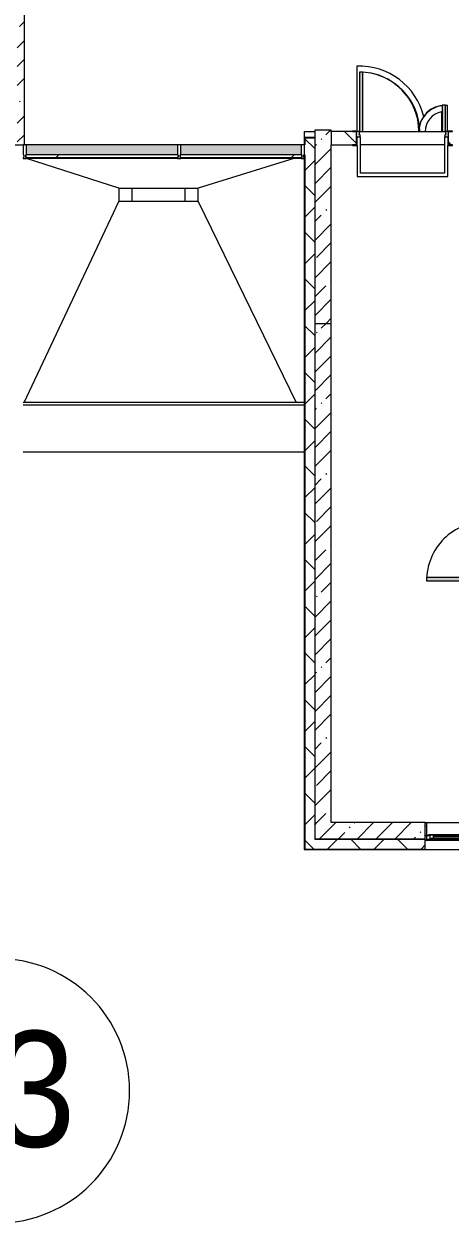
# Model space of a CAD drawing. Header units: millimetres. Extents: x 35098 to 231722, y -8553 to 29000.
# Drawn here: x 189676 to 196117, y -5906 to 12227 of the extents above; entities that cross this region are included whole.
import ezdxf

# ---------------------------------------------------------------- set-up
doc = ezdxf.new("R2010")
doc.units = ezdxf.units.MM
for name, color, linetype, lineweight, true_color in [('A-DOOR-2', 7, 'Continuous', 5, 0xaaaaaa), ('A-DOOR-3', 7, 'Continuous', 5, 0xe2e2e2), ('A-DOOR-FRAM-1', 7, 'Continuous', 5, 0xe2e2e2), ('A-DOOR-FRAM-2', 7, 'Continuous', 5, 0xaaaaaa), ('A-FLOR-1', 7, 'Continuous', 5, 0xaaaaaa), ('A-GLAZ-CWMG-2', 7, 'Continuous', 5, 0x383e42)]:
    doc.layers.add(name, color=color, linetype=linetype, lineweight=lineweight, true_color=true_color)
for name, color, linetype, lineweight in [('A-GENM-2', 7, 'Continuous', 5), ('A-GLAZ-2', 7, 'Continuous', 5), ('A-GLAZ-CURT-1', 7, 'Continuous', 5), ('A-GLAZ-CWMG-1', 7, 'Continuous', 5), ('A-ROOF', 7, 'Continuous', 5), ('A-WALL', 7, 'Continuous', 9), ('A-WALL-4', 7, 'Continuous', 5), ('I-WALL-3', 7, 'Continuous', 5), ('Оси', 7, 'Continuous', 9), ('Оси-1', 7, 'Continuous', 20)]:
    doc.layers.add(name, color=color, linetype=linetype, lineweight=lineweight)
doc.styles.add('Arial_1', font='arial.ttf', dxfattribs={"width": 0.9, "height": 1750})
pattern_1 = [(45, (104712.3, 0), (-353.5534, 353.5534), []), (135, (104712.3, 0), (-353.5534, -353.5534), [])]
pattern_2 = [(45, (104712.3, 0), (-285.1231, 285.1231), []), (45, (104997.44, 0), (-285.1231, 285.1231), [504.031, -100.806, 16.764, -84.042])]

# ---------------------------------------------------------------- blocks, each defined once
blk = doc.blocks.new('120_Окно_СКБ_1Ст - 120_Окно_СКБ_1Ст 900х2500_h_ с форточкой-V121-2_7_2_птичка')
at = {"layer": 'A-GLAZ-2'}
for p, q in [((-450, -127), (-450, -57)), ((-450, -57), (-380, -57)), ((450, -57), (-450, -57)), ((-380, -127), (-450, -127)), ((-450, -127), (-400, -127)), ((-380, -127), (-400, -127)), ((-400, -127), (-400, -137)), ((-400, -137), (400, -137)), ((400, -137), (-400, -137)), ((-380, -57), (-380, -127)), ((380, -87), (-380, -87)), ((-380, -87), (-380, -127)), ((-330, -137), (-330, -87)), ((-330, -107), (330, -107)), ((330, -117), (-330, -117)), ((330, -137), (330, -87)), ((380, -127), (380, -57)), ((380, -57), (450, -57)), ((380, -127), (380, -87)), ((450, -127), (380, -127)), ((400, -127), (380, -127)), ((400, -127), (450, -127)), ((400, -137), (400, -127)), ((450, -57), (450, -127))]:
    blk.add_line(p, q, dxfattribs=at)
blk = doc.blocks.new('110_Дверь_СКБ_2Ст - Д-5_п_ Из игровой в коридор-32215844-2_7_2_птичка')
at = {"layer": 'A-DOOR-3'}
for points in [[(-638, 40), (-588, 40), (-588, 940), (-638, 940)], [(612, 440), (612, 40), (662, 40), (662, 440)]]:
    blk.add_hatch(color=256, dxfattribs=at).paths.add_polyline_path(points)
h = blk.add_hatch(color=256, dxfattribs=at)
h.paths.add_polyline_path([(-688, 40), (-688, -40), (-628, -40), (-628, -10), (-638, -10), (-638, 40)])
h.paths.add_polyline_path([(652, -40), (712, -40), (712, 40), (662, 40), (662, -10), (652, -10)])
at = {"layer": 'A-DOOR-FRAM-1'}
for points in [[(-742, 40), (-672, 40), (-672, 48), (-742, 48)], [(698, 40), (768, 40), (768, 48), (698, 48)], [(-742, -48), (-672, -48), (-672, -40), (-742, -40)], [(698, -48), (768, -48), (768, -40), (698, -40)]]:
    blk.add_hatch(color=256, dxfattribs=at).paths.add_polyline_path(points)
at = {"layer": 'A-DOOR-2'}
for p, q in [((-638, 940), (-638, 40)), ((-588, 940), (-638, 940)), ((-588, 40), (-588, 940)), ((662, 440), (612, 440)), ((612, 440), (612, 40)), ((662, 40), (662, 440)), ((-638, 40), (-588, 40)), ((612, 40), (662, 40))]:
    blk.add_line(p, q, dxfattribs=at)
for centre, radius, start, end in [((-638, 40), 900, 0, 90), ((662, 40), 400, 90, 180)]:
    blk.add_arc(centre, radius, start, end, dxfattribs=at)
at = {"layer": 'A-DOOR-FRAM-2'}
for p, q in [((-672, 48), (-742, 48)), ((-742, 48), (-742, 40)), ((-742, 40), (-672, 40)), ((-638, 40), (-688, 40)), ((-688, 40), (-688, -40)), ((-672, 40), (-672, 48)), ((-638, -10), (-638, 40)), ((662, 40), (662, -10)), ((712, 40), (662, 40)), ((768, 48), (698, 48)), ((698, 48), (698, 40)), ((698, 40), (768, 40)), ((712, -40), (712, 40)), ((768, 40), (768, 48)), ((-672, -40), (-742, -40)), ((-742, -40), (-742, -48)), ((-742, -48), (-672, -48)), ((-688, -40), (-628, -40)), ((-672, -39), (-688, -39)), ((-688, -39), (-688, -40)), ((-688, -40), (-672, -40)), ((-672, -40), (-672, -39)), ((-672, -48), (-672, -40)), ((-628, -10), (-638, -10)), ((-628, -40), (-628, -10)), ((662, -10), (652, -10)), ((652, -10), (652, -40)), ((652, -40), (712, -40)), ((712, -39), (698, -39)), ((698, -39), (698, -40)), ((698, -40), (712, -40)), ((768, -40), (698, -40)), ((698, -40), (698, -48)), ((698, -48), (768, -48)), ((712, -40), (712, -39)), ((768, -48), (768, -40))]:
    blk.add_line(p, q, dxfattribs=at)
blk = doc.blocks.new('110_Дверь_СКБ_2Ст - Д-2а_п_ Из коридора на лестницу-32215207-2_7_2_птичка')
at = {"layer": 'A-DOOR-3'}
for points in [[(-588, 100), (-588, 1000), (-638, 1000), (-638, 100)], [(662, 100), (662, 500), (612, 500), (612, 100)], [(712, -100), (712, 20), (698, 20), (698, -100)]]:
    blk.add_hatch(color=256, dxfattribs=at).paths.add_polyline_path(points)
h = blk.add_hatch(color=256, dxfattribs=at)
h.paths.add_polyline_path([(652, 20), (712, 20), (712, 100), (662, 100), (662, 50), (652, 50)])
h.paths.add_polyline_path([(-688, 20), (-628, 20), (-628, 50), (-638, 50), (-638, 100), (-688, 100)])
at = {"layer": 'A-DOOR-FRAM-1'}
for points in [[(-672, 100), (-672, 108), (-742, 108), (-742, 100)], [(-672, -100), (-672, 20), (-688, 20), (-688, -100)], [(768, 100), (768, 108), (698, 108), (698, 100)], [(-672, -108), (-672, -100), (-742, -100), (-742, -108)], [(768, -108), (768, -100), (698, -100), (698, -108)]]:
    blk.add_hatch(color=256, dxfattribs=at).paths.add_polyline_path(points)
at = {"layer": 'A-DOOR-2'}
for p, q in [((-638, 1000), (-638, 100)), ((-588, 1000), (-638, 1000)), ((-588, 100), (-588, 1000)), ((662, 500), (612, 500)), ((612, 500), (612, 100)), ((662, 100), (662, 500)), ((-638, 100), (-588, 100)), ((612, 100), (662, 100))]:
    blk.add_line(p, q, dxfattribs=at)
for centre, radius, start, end in [((-638, 100), 900, 0, 90), ((662, 100), 400, 90, 180)]:
    blk.add_arc(centre, radius, start, end, dxfattribs=at)
at = {"layer": 'A-DOOR-FRAM-2'}
for p, q in [((-672, 108), (-742, 108)), ((-742, 108), (-742, 100)), ((-742, 100), (-672, 100)), ((-638, 100), (-688, 100)), ((-688, 100), (-688, 20)), ((-688, 20), (-628, 20)), ((-672, 20), (-688, 20)), ((-688, 20), (-688, -100)), ((-672, 100), (-672, 108)), ((-672, -100), (-672, 20)), ((-638, 50), (-638, 100)), ((-628, 50), (-638, 50)), ((-628, 20), (-628, 50)), ((662, 50), (652, 50)), ((652, 50), (652, 20)), ((652, 20), (712, 20)), ((662, 100), (662, 50)), ((712, 100), (662, 100)), ((768, 108), (698, 108)), ((698, 108), (698, 100)), ((698, 100), (768, 100)), ((712, 20), (698, 20)), ((698, 20), (698, -100)), ((712, 20), (712, 100)), ((712, -100), (712, 20)), ((768, 100), (768, 108)), ((-672, -100), (-742, -100)), ((-742, -100), (-742, -108)), ((-742, -108), (-672, -108)), ((-688, -100), (-672, -100)), ((-672, -108), (-672, -100)), ((698, -100), (712, -100)), ((768, -100), (698, -100)), ((698, -100), (698, -108)), ((698, -108), (768, -108)), ((768, -108), (768, -100))]:
    blk.add_line(p, q, dxfattribs=at)
blk = doc.blocks.new('Системная панель - Стекло - 40мм-23946635-2_7_2_птичка')
at = {"layer": 'A-GLAZ-CURT-1'}
h = blk.add_hatch(dxfattribs=at)
h.set_pattern_fill('FP_168', color=256, style=0, pattern_type=2)
h.set_pattern_definition([(45, (-86642.5, -9710), (-1414.214, 1414.214), [1000, -3000]), (45, (-87642.5, -10210), (-1414.214, 1414.214), [3000, -1000]), (45, (-85642.5, -10710), (-1414.214, 1414.214), [1000, -3000])])
h.paths.add_polyline_path([(-99, 0), (1153, 0), (1153, 40), (-1153, 40), (-1153, 0), (-1026, 0)])
for p, q in [((1153, 40), (-1153, 40)), ((-1153, 40), (-1153, 0)), ((-1153, 0), (1153, 0)), ((1153, 0), (1153, 40))]:
    blk.add_line(p, q, dxfattribs=at)
blk = doc.blocks.new('Системная панель - Стекло - 40мм-23946636-2_7_2_птичка')
at = {"layer": 'A-GLAZ-CURT-1'}
h = blk.add_hatch(dxfattribs=at)
h.set_pattern_fill('FP_169', color=256, style=0, pattern_type=2)
h.set_pattern_definition([(45, (-88744.2, -9710), (-1414.214, 1414.214), [1000, -3000]), (45, (-89744.2, -10210), (-1414.214, 1414.214), [3000, -1000]), (45, (-87744.2, -10710), (-1414.214, 1414.214), [1000, -3000])])
h.paths.add_polyline_path([(-346, 0), (919, 0), (919, 40), (-919, 40), (-919, 0), (-809, 0)])
for p, q in [((919, 40), (-919, 40)), ((-919, 40), (-919, 0)), ((-919, 0), (919, 0)), ((919, 0), (919, 40))]:
    blk.add_line(p, q, dxfattribs=at)
blk = doc.blocks.new('Прямоугольный импост - Импост структурный с накладкой - 190мм-23186047-2_7_2_птичка')
at = {"layer": 'A-GLAZ-CWMG-2'}
for points in [[(87285, 10250), (87285, 10400), (85000, 10400), (85000, 10250), (86971, 10250)], [(87285, 10193), (87285, 10210), (85000, 10210), (85000, 10193), (86971, 10193)]]:
    blk.add_hatch(color=256, dxfattribs=at).paths.add_polyline_path(points)
at = {"layer": 'A-GLAZ-CWMG-1'}
for p, q in [((87285, 10400), (85000, 10400)), ((87285, 10193), (85000, 10193))]:
    blk.add_line(p, q, dxfattribs=at)
blk = doc.blocks.new('Прямоугольный импост - Импост структурный с накладкой - 190мм-23186048-2_7_2_птичка')
at = {"layer": 'A-GLAZ-CWMG-2'}
for points in [[(88000, 10250), (88000, 10400), (87335, 10400), (87335, 10250), (87899, 10250)], [(87335, 10193), (88000, 10193), (88000, 10210), (87335, 10210)]]:
    blk.add_hatch(color=256, dxfattribs=at).paths.add_polyline_path(points)
at = {"layer": 'A-GLAZ-CWMG-1'}
for p, q in [((88000, 10400), (87335, 10400)), ((88000, 10193), (87335, 10193))]:
    blk.add_line(p, q, dxfattribs=at)
blk = doc.blocks.new('Прямоугольный импост - Импост структурный с накладкой - 190мм-23186049-2_7_2_птичка')
at = {"layer": 'A-GLAZ-CWMG-2'}
for points in [[(89154, 10250), (89154, 10400), (88000, 10400), (88000, 10250), (88826, 10250)], [(88000, 10193), (89154, 10193), (89154, 10210), (88000, 10210)]]:
    blk.add_hatch(color=256, dxfattribs=at).paths.add_polyline_path(points)
at = {"layer": 'A-GLAZ-CWMG-1'}
for p, q in [((89154, 10400), (88000, 10400)), ((89154, 10193), (88000, 10193))]:
    blk.add_line(p, q, dxfattribs=at)
blk = doc.blocks.new('Прямоугольный импост - Импост структурный с накладкой - 190мм-23946639-2_7_2_птичка')
at = {"layer": 'A-GLAZ-CWMG-1'}
for p, q in [((-50, 0), (-50, 17)), ((-50, 17), (0, 17)), ((-40, 0), (-50, 0)), ((-40, -40), (-40, 0)), ((0, 0), (-10, 0)), ((-10, 0), (-10, -40)), ((0, 17), (0, 0)), ((-50, -190), (-50, -40)), ((-50, -40), (-40, -40)), ((-10, -40), (0, -40)), ((0, -40), (0, -190)), ((0, -190), (-50, -190))]:
    blk.add_line(p, q, dxfattribs=at)
blk = doc.blocks.new('Прямоугольный импост - Импост структурный с накладкой - 190мм-23946641-2_7_2_птичка')
at = {"layer": 'A-GLAZ-CWMG-1'}
for p, q in [((0, 17), (-50, 17)), ((-50, 17), (-50, 0)), ((-50, 0), (-40, 0)), ((-40, 0), (-40, -40)), ((-10, -40), (-10, 0)), ((-10, 0), (0, 0)), ((0, 0), (0, 17)), ((-40, -40), (-50, -40)), ((-50, -40), (-50, -190)), ((0, -40), (-10, -40)), ((0, -190), (0, -40)), ((-50, -190), (0, -190))]:
    blk.add_line(p, q, dxfattribs=at)
blk = doc.blocks.new('Прямоугольный импост - Импост структурный с накладкой - 190мм-23946633-2_7_2_птичка')
at = {"layer": 'A-GLAZ-CWMG-1'}
for p, q in [((-25, 0), (-25, 17)), ((-25, 17), (25, 17)), ((-15, 0), (-25, 0)), ((-15, -40), (-15, 0)), ((25, 0), (15, 0)), ((15, 0), (15, -40)), ((25, 17), (25, 0)), ((-25, -190), (-25, -40)), ((-25, -40), (-15, -40)), ((15, -40), (25, -40)), ((25, -40), (25, -190)), ((25, -190), (-25, -190))]:
    blk.add_line(p, q, dxfattribs=at)
blk = doc.blocks.new('парапет9 - парапет-22867712-2_7_2_птичка')
at = {"layer": 'A-GENM-2'}
for p, q in [((89202, 8002), (84950, 8002)), ((89202, 7964), (84950, 7964)), ((84950, 7255), (89202, 7255))]:
    blk.add_line(p, q, dxfattribs=at)
blk = doc.blocks.new('Ось сетки - D8-29747960-2_7_2_птичка')
at = {"layer": 'Оси-1'}
for start, end in [(360, 180), (180, 360)]:
    blk.add_arc((0, 0), 4, start, end, dxfattribs=at)

msp = doc.modelspace()

# ---------------------------------------------------------------- hatches: boundary and pattern name
at = {"layer": 'A-WALL-4'}
h = msp.add_hatch(dxfattribs=at)
h.set_pattern_fill('FP_103', color=256, style=0, pattern_type=2)
h.set_pattern_definition(pattern_1)
h.paths.add_polyline_path([(193922.3, -100), (194072.3, -100), (194072.3, 10502), (193922.3, 10502), (193922.3, 1965.8)])
h = msp.add_hatch(dxfattribs=at)
h.set_pattern_fill('FP_103', color=256, style=0, pattern_type=2)
h.set_pattern_definition(pattern_1)
h.paths.add_polyline_path([(226929.3, -250), (227542.3, -250), (227542.3, -100), (226742.3, -100), (226742.3, -250)])
h.paths.add_polyline_path([(225074.2, -250), (225842.3, -250), (225842.3, -100), (224942.3, -100), (224942.3, -250)])
h.paths.add_polyline_path([(229711.8, -250), (229792.3, -250), (229792.3, -100), (228442.3, -100), (228442.3, -250), (228784.3, -250)])
h.paths.add_polyline_path([(217242.3, -250), (218392.3, -250), (218392.3, -100), (217242.3, -100)])
h.paths.add_polyline_path([(212088.9, -250), (212742.3, -250), (212742.3, -100), (211842.3, -100), (211842.3, -250)])
h.paths.add_polyline_path([(213642.3, -250), (214942.3, -250), (214942.3, -100), (213642.3, -100)])
h.paths.add_polyline_path([(219292.3, -250), (220342.3, -250), (220342.3, -100), (219292.3, -100)])
h.paths.add_polyline_path([(224042.3, -250), (224042.3, -100), (222642.3, -100), (222642.3, -250), (223682.9, -250)])
h.paths.add_polyline_path([(206523.8, -250), (207592.3, -250), (207592.3, -100), (205542.3, -100), (205542.3, -250), (206442.3, -250)])
h.paths.add_polyline_path([(208492.3, -250), (209542.3, -250), (209542.3, -100), (208492.3, -100)])
h.paths.add_polyline_path([(203742.3, -250), (204642.3, -250), (204642.3, -100), (200392.3, -100), (200392.3, -250), (203741.3, -250)])
h.paths.add_polyline_path([(198342.3, -250), (199492.3, -250), (199492.3, -100), (198342.3, -100)])
h.paths.add_polyline_path([(193922.3, -250), (195742.3, -250), (195742.3, -100), (193922.3, -100)])
h.paths.add_polyline_path([(196784.9, -250), (197442.3, -250), (197442.3, -100), (196642.3, -100), (196642.3, -250)])
at = {"layer": 'I-WALL-3'}
h = msp.add_hatch(dxfattribs=at)
h.set_pattern_fill('FP_111', color=256, style=0, pattern_type=2)
h.set_pattern_definition(pattern_2)
h.paths.add_polyline_path([(189572.3, 10400), (189682.3, 10400), (189682.3, 16300), (189572.3, 16300), (189572.3, 10642.6)])
h = msp.add_hatch(dxfattribs=at)
h.set_pattern_fill('FP_111', color=256, style=0, pattern_type=2)
h.set_pattern_definition(pattern_2)
h.paths.add_polyline_path([(194322.3, 7700), (194322.3, 10620), (194072.3, 10620), (194072.3, 7700)])
h = msp.add_hatch(dxfattribs=at)
h.set_pattern_fill('FP_114', color=256, style=0, pattern_type=2)
h.set_pattern_definition([(135, (104712.3, 0), (-353.5534, -353.5534), [])])
h.paths.add_polyline_path([(194322.3, 10400), (194697.3, 10400), (194697.3, 10600), (194322.3, 10600)])
h.paths.add_polyline_path([(198922.3, 10400), (198922.3, 10600), (198172.3, 10600), (198176.1, 10400), (198202.3, 10400)])
h.paths.add_polyline_path([(197192.3, 10400), (197222.3, 10400), (197222.3, 10600), (196097.3, 10600), (196097.3, 10400), (197122.3, 10400)])
h = msp.add_hatch(dxfattribs=at)
h.set_pattern_fill('FP_111', color=256, style=0, pattern_type=2)
h.set_pattern_definition(pattern_2)
h.paths.add_polyline_path([(194072.3, 150), (194322.3, 150), (194322.3, 7700), (194072.3, 7700), (194072.3, 1965.8)])
h = msp.add_hatch(dxfattribs=at)
h.set_pattern_fill('FP_111', color=256, style=0, pattern_type=2)
h.set_pattern_definition(pattern_2)
h.paths.add_polyline_path([(195742.3, -100), (195742.3, 150), (194072.3, 150), (194072.3, -100), (194466.1, -100)])

# ---------------------------------------------------------------- linework, layer by layer
at = {"layer": 'A-FLOR-1'}
for p, q in [((194706.8, 11588.1), (194706.8, 10608)), ((195990.9, 10899.7), (195990.9, 10600)), ((196080.9, 10600), (196080.9, 10993.6)), ((193915.8, 10508.5), (193915.8, 10600)), ((193915.8, 10600), (194072.3, 10600)), ((194762.3, 9970), (194762.3, 10520)), ((194797.3, 10600), (195990.9, 10600)), ((195990.9, 10600), (195997.3, 10600)), ((196032.3, 10520), (196032.3, 9970)), ((194712.3, 10392), (194712.3, 9920)), ((196082.3, 9920), (196082.3, 10392)), ((194712.3, 9920), (196082.3, 9920)), ((196032.3, 9970), (194762.3, 9970)), ((195742.3, 150), (195763.3, 150))]:
    msp.add_line(p, q, dxfattribs=at)
for centre, radius, start, end in [((194749.3, 10589), 1000, 13.54971, 92.43764), ((194749.3, 10589), 910, 0.6926, 86.97623), ((196047.3, 10600), 395, 97.29578, 145.57769), ((196047.3, 10600), 305, 100.66451, 180), ((196047.3, 10600), 395, 85.12655, 90.00042)]:
    msp.add_arc(centre, radius, start, end, dxfattribs=at)
at = {"layer": 'A-ROOF'}
for p, q in [((191109.8, 9745), (189715.2, 10193)), ((193756.1, 10193), (192309.8, 9745)), ((193914.3, 10242), (193905.8, 10239.4)), ((191109.8, 9745), (191109.8, 9545)), ((191109.8, 9745), (192309.8, 9745)), ((191309.8, 9545), (191309.8, 9745)), ((192109.8, 9745), (192109.8, 9545)), ((192309.8, 9545), (192309.8, 9745)), ((189680.5, 6500.9), (191109.8, 9545)), ((192309.8, 9545), (191109.8, 9545)), ((192309.8, 9545), (193792.2, 6500.9))]:
    msp.add_line(p, q, dxfattribs=at)
at = {"layer": 'A-WALL'}
for p, q in [((194322.3, 10600), (194322.3, 10400)), ((193914.3, 10400), (193922.3, 10400)), ((194072.3, 10505), (193919.3, 10505)), ((193919.3, 10505), (193919.3, 10400)), ((193922.3, 10502), (193922.3, 10400)), ((194072.3, 10502), (193922.3, 10502)), ((193914.3, 10250), (193922.3, 10250)), ((193914.3, 10247), (193919.3, 10247)), ((193919.3, 10247), (193919.3, -253)), ((193922.3, 10250), (193922.3, -250)), ((193919.3, -253), (195742.3, -253)), ((193922.3, -250), (195742.3, -250))]:
    msp.add_line(p, q, dxfattribs=at)
at = {"layer": 'A-WALL-4'}
for p, q in [((194072.3, 10510), (193914.3, 10510)), ((193914.3, 10510), (193914.3, -258)), ((193914.3, 10242), (193905.8, 10242)), ((195742.3, 100), (195762.3, 100)), ((195742.3, -100), (194072.3, -100)), ((195742.3, -258), (195742.3, -100)), ((195762.3, -100), (195762.3, -100)), ((195762.3, -100), (196642.3, -100)), ((193914.3, -258), (197442.3, -258))]:
    msp.add_line(p, q, dxfattribs=at)
at = {"layer": 'I-WALL-3'}
for p, q in [((189682.3, 10400), (189682.3, 13400)), ((194322.3, 10620), (194072.3, 10620)), ((194072.3, 10620), (194072.3, -100)), ((194322.3, 10600), (194322.3, 10620)), ((194642.3, 10600), (194322.3, 10600)), ((189462.3, 10400), (189682.3, 10400)), ((194322.3, 10400), (194642.3, 10400)), ((194322.3, 150), (194322.3, 10400)), ((196032.3, 10400), (194762.3, 10400)), ((194072.3, 7700), (194322.3, 7700)), ((195742.3, 150), (194322.3, 150)), ((195742.3, -100), (195742.3, 150)), ((195762.3, 150), (196662.3, 150)), ((195762.3, 150), (195762.3, -100)), ((194072.3, -100), (195742.3, -100))]:
    msp.add_line(p, q, dxfattribs=at)

# ---------------------------------------------------------------- block references
at = {"layer": 'A-DOOR-2'}
msp.add_blockref('110_Дверь_СКБ_2Ст - Д-2а_п_ Из коридора на лестницу-32215207-2_7_2_птичка', (195384.8, 10500), dxfattribs=at)
at = {"layer": 'A-DOOR-2', "rotation": 89.99999999999991}
msp.add_blockref('110_Дверь_СКБ_2Ст - Д-5_п_ Из игровой в коридор-32215844-2_7_2_птичка', (196702.3, 4442.5), dxfattribs=at)
at = {"layer": 'A-GENM-2'}
msp.add_blockref('парапет9 - парапет-22867712-2_7_2_птичка', (104712.3, -1500), dxfattribs=at)
at = {"layer": 'A-GLAZ-2', "rotation": 180}
msp.add_blockref('120_Окно_СКБ_1Ст - 120_Окно_СКБ_1Ст 900х2500_h_ с форточкой-V121-2_7_2_птичка', (196192.3, -175), dxfattribs=at)
at = {"layer": 'A-GLAZ-CURT-1'}
for name, p in [('Системная панель - Стекло - 40мм-23946635-2_7_2_птичка', (190854.8, 10210)), ('Системная панель - Стекло - 40мм-23946636-2_7_2_птичка', (192956.6, 10210))]:
    msp.add_blockref(name, p, dxfattribs=at)
at = {"layer": 'A-GLAZ-CWMG-1', "rotation": 180}
msp.add_blockref('Прямоугольный импост - Импост структурный с накладкой - 190мм-23946641-2_7_2_птичка', (189662.3, 10210), dxfattribs=at)
at = {"layer": 'A-GLAZ-CWMG-1'}
for name in ['Прямоугольный импост - Импост структурный с накладкой - 190мм-23186047-2_7_2_птичка', 'Прямоугольный импост - Импост структурный с накладкой - 190мм-23186048-2_7_2_птичка', 'Прямоугольный импост - Импост структурный с накладкой - 190мм-23186049-2_7_2_птичка']:
    msp.add_blockref(name, (104712.3, 0), dxfattribs=at)
at = {"layer": 'A-GLAZ-CWMG-1', "extrusion": (0, 0, -1), "rotation": 180}
for name, p in [('Прямоугольный импост - Импост структурный с накладкой - 190мм-23946633-2_7_2_птичка', (-192022.3, 10210)), ('Прямоугольный импост - Импост структурный с накладкой - 190мм-23946639-2_7_2_птичка', (-193915.8, 10210))]:
    msp.add_blockref(name, p, dxfattribs=at)
at = {"layer": 'Оси-1', "xscale": 499.9999999999995, "yscale": 499.9999999999995, "zscale": 499.9999999999995}
msp.add_blockref('Ось сетки - D8-29747960-2_7_2_птичка', (189272.3, -3906.3), dxfattribs=at)

# ---------------------------------------------------------------- texts
at = {"layer": 'Оси', "insert": (188009.2, -3003), "char_height": 1750, "width": 3030.379, "attachment_point": 1, "style": 'Arial_1'}
msp.add_mtext('23', dxfattribs=at)

doc.saveas('drawing.dxf')
